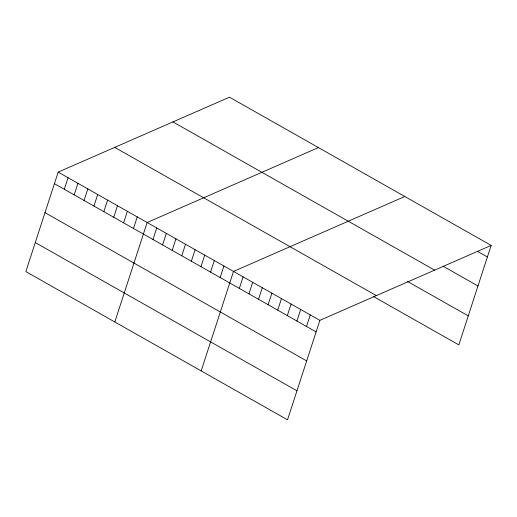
<?xml version="1.0" encoding="UTF-8"?>
<svg xmlns="http://www.w3.org/2000/svg" width="517" height="517" viewBox="0 0 517 517"><rect width="100%" height="100%" fill="white"/><g stroke="black" fill="none" stroke-linecap="round" stroke-linejoin="round"><path stroke-width="0.78" d="M58.169 172.109L25.85 271.587L287.53 419.817L319.855 320.346L491.15 245.413L229.47 97.183L58.169 172.109L319.855 320.346M64.302 189.261L68.057 177.712M74.189 194.864L77.944 183.315M84.077 200.46L87.825 188.912M93.958 206.063L97.713 194.515M103.846 211.66L107.601 200.111M113.734 217.263L117.488 205.714M123.621 222.859L127.369 211.311M133.502 228.462L137.257 216.914M114.819 321.988L147.145 222.51L318.44 147.578M152.987 239.494L156.735 227.945M162.584 244.929L166.332 233.38M172.174 250.364L175.929 238.815M181.771 255.799L185.525 244.25M191.368 261.24L195.116 249.692M200.958 266.675L204.713 255.127M210.555 272.11L214.309 260.562M220.152 277.545L223.9 265.997M201.178 370.902L233.497 271.431L404.792 196.499M239.339 288.415L243.093 276.866M248.935 293.85L252.69 282.301M258.532 299.285L262.281 287.736M268.123 304.72L271.877 293.171M277.719 310.155L281.474 298.606M287.316 315.59L291.071 304.041M296.913 321.025L300.661 309.476M306.503 326.46L310.258 314.911M491.15 245.413L458.831 344.891L373.158 296.357M477.805 251.527L487.395 256.962M443.017 266.177L477.973 285.979M172.937 121.909L434.623 270.145M407.26 281.319L468.26 315.874M114.696 147.384L376.382 295.621M54.421 183.664L316.1 331.895M44.992 212.674L306.671 360.911M35.279 242.57L296.958 390.807"/></g></svg>
